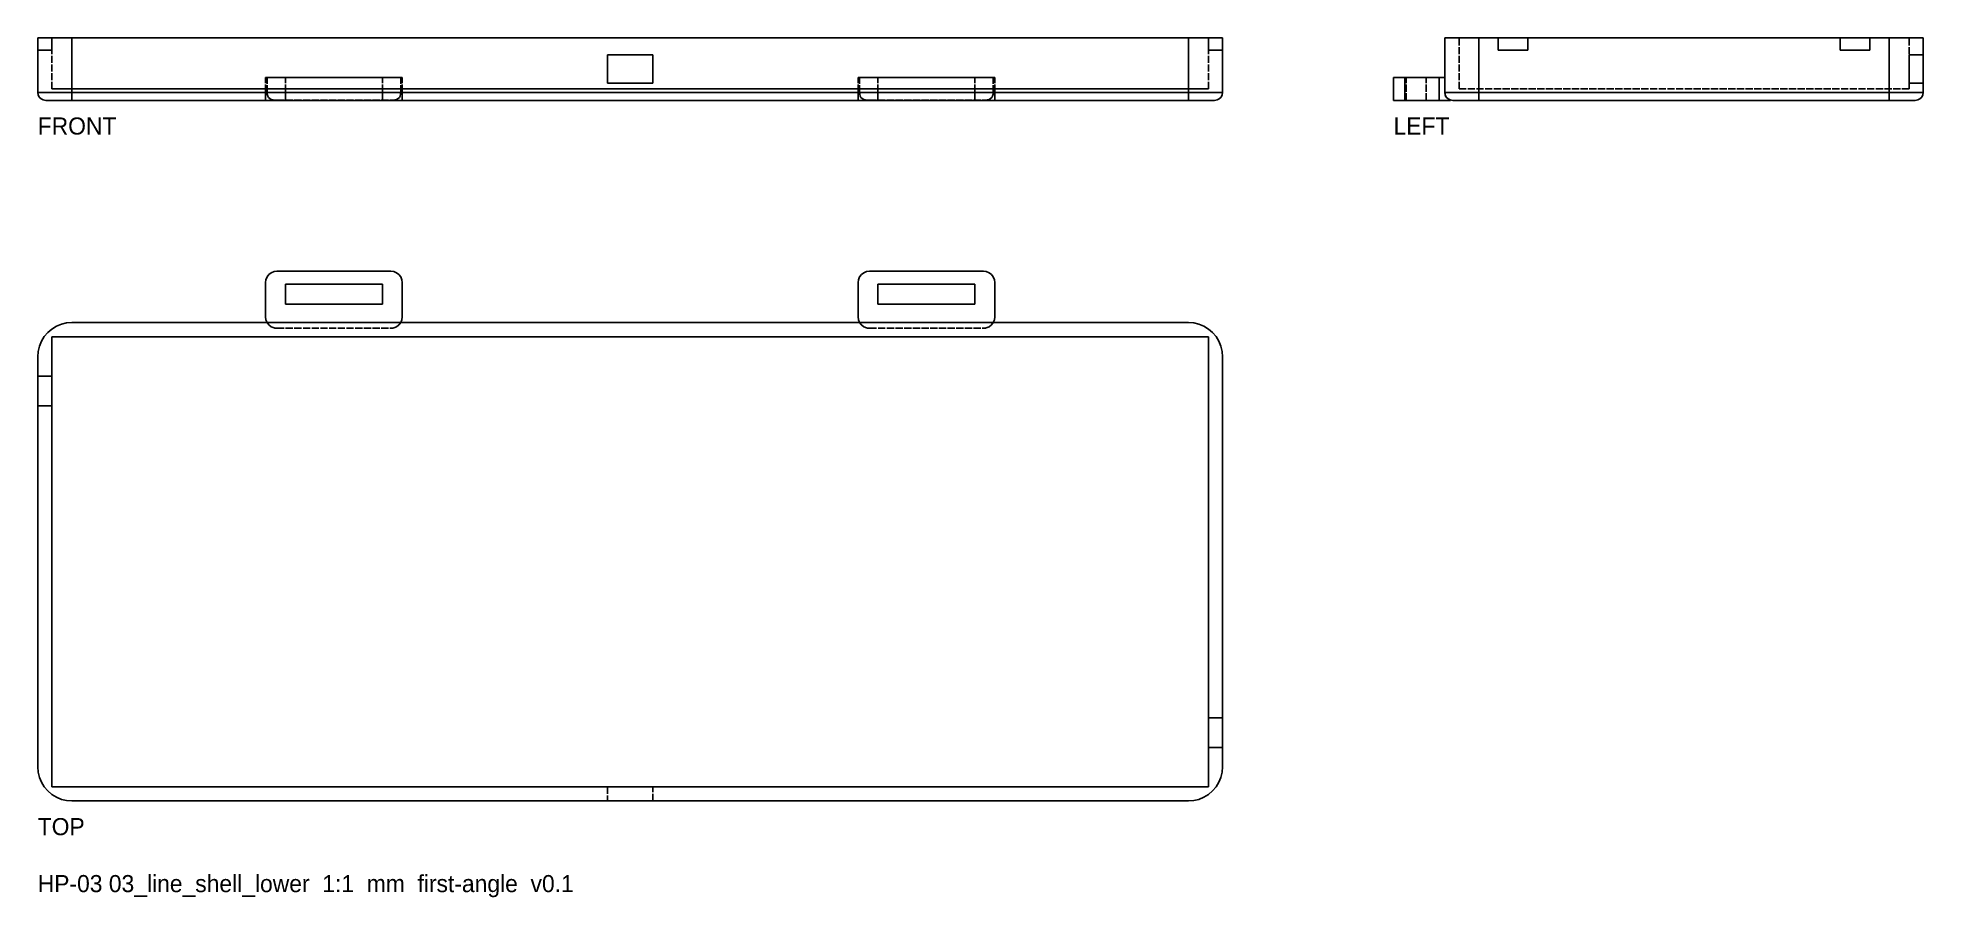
# Model space of a CAD drawing. Header units: millimetres. Extents: x 0 to 331, y -17 to 134.
import ezdxf

# ---------------------------------------------------------------- set-up
doc = ezdxf.new("R2010")
doc.units = ezdxf.units.MM
doc.linetypes.add('DASHED', pattern=[1.524, 1.27, -0.254])
for name, color, linetype in [('HIDDEN', 8, 'DASHED'), ('TEXT', 3, 'Continuous'), ('VISIBLE', 7, 'Continuous')]:
    doc.layers.add(name, color=color, linetype=linetype)

msp = doc.modelspace()

# ---------------------------------------------------------------- linework, layer by layer
at = {"layer": 'HIDDEN'}
for points in [[(0, 131.8), (0, 134)], [(0, 134), (0, 131.8)], [(0, 124.4), (0, 134)], [(2.5, 134), (0, 134)], [(0, 134), (2.5, 134)], [(0, 134), (0.04, 134), (0.15, 134), (0.34, 134), (0.59, 134), (0.92, 134), (1.31, 134), (1.76, 134), (2.26, 134), (2.81, 134), (3.4, 134), (4.02, 134), (4.66, 134), (5.33, 134), (6, 134)], [(2.5, 134), (205.5, 134)], [(2.5, 131.8), (2.5, 134)], [(2.5, 134), (2.5, 131.8)], [(205.5, 134), (2.5, 134)], [(2.5, 125), (2.5, 134)], [(2.5, 125), (2.5, 134)], [(6, 134), (202, 134)], [(208, 134), (207.96, 134), (207.85, 134), (207.66, 134), (207.41, 134), (207.08, 134), (206.69, 134), (206.24, 134), (205.74, 134), (205.19, 134), (204.6, 134), (203.98, 134), (203.34, 134), (202.67, 134), (202, 134)], [(208, 134), (205.5, 134)], [(205.5, 134), (208, 134)], [(205.5, 125), (205.5, 134)], [(205.5, 125), (205.5, 134)], [(205.5, 131.8), (205.5, 134)], [(205.5, 134), (205.5, 131.8)], [(208, 131.8), (208, 134)], [(208, 134), (208, 131.8)], [(208, 124.4), (208, 134)], [(253, 134), (252.33, 134), (251.66, 134), (251.02, 134), (250.4, 134), (249.81, 134), (249.26, 134), (248.76, 134), (248.31, 134), (247.92, 134), (247.59, 134), (247.34, 134), (247.15, 134), (247.04, 134), (247, 134)], [(247, 124.4), (247, 134)], [(256.4, 134), (249.5, 134)], [(249.5, 134), (256.4, 134)], [(249.5, 125), (249.5, 134)], [(249.5, 125), (249.5, 134)], [(316.4, 134), (253, 134)], [(256.4, 134), (256.4, 131.8)], [(261.6, 134), (328.5, 134)], [(261.6, 131.8), (261.6, 134)], [(316.4, 134), (261.6, 134)], [(316.4, 131.8), (316.4, 134)], [(316.4, 134), (316.4, 131.8)], [(328.5, 134), (321.6, 134)], [(325, 134), (321.6, 134)], [(321.6, 134), (321.6, 131.8)], [(321.6, 131.8), (321.6, 134)], [(325, 134), (325.67, 134), (326.34, 134), (326.98, 134), (327.6, 134), (328.19, 134), (328.74, 134), (329.24, 134), (329.69, 134), (330.08, 134), (330.41, 134), (330.66, 134), (330.85, 134), (330.96, 134), (331, 134)], [(328.5, 125), (328.5, 134)], [(328.5, 125), (328.5, 134)], [(331, 124.4), (331, 134)], [(0, 131.8), (2.5, 131.8)], [(2.5, 131.8), (0, 131.8)], [(100, 131), (100, 126)], [(100, 131), (108, 131)], [(108, 126), (108, 131)], [(205.5, 131.8), (208, 131.8)], [(208, 131.8), (205.5, 131.8)], [(256.4, 131.8), (261.6, 131.8)], [(321.6, 131.8), (316.4, 131.8)], [(316.4, 131.8), (321.6, 131.8)], [(328.5, 131), (328.5, 126)], [(328.5, 126), (328.5, 131)], [(328.5, 131), (331, 131)], [(331, 131), (328.5, 131)], [(331, 131), (331, 126)], [(331, 126), (331, 131)], [(40.27, 127), (40.23, 127), (40.2, 127), (40.17, 127), (40.14, 127), (40.11, 127), (40.09, 127), (40.07, 127), (40.05, 127), (40.03, 127), (40.02, 127), (40.01, 127), (40.01, 127), (40, 127), (40, 127)], [(40, 123), (40, 127)], [(42, 127), (41.78, 127), (41.55, 127), (41.34, 127), (41.13, 127), (40.94, 127), (40.75, 127), (40.59, 127), (40.44, 127), (40.31, 127), (40.2, 127), (40.11, 127), (40.05, 127), (40.01, 127), (40, 127)], [(40, 123), (40, 127)], [(40.27, 124.4), (40.27, 127)], [(40.27, 127), (63.73, 127)], [(62, 127), (42, 127)], [(43.5, 127), (60.5, 127)], [(60.5, 127), (43.5, 127)], [(43.5, 123), (43.5, 127)], [(43.5, 123), (43.5, 127)], [(60.5, 123), (60.5, 127)], [(60.5, 123), (60.5, 127)], [(64, 127), (63.99, 127), (63.95, 127), (63.89, 127), (63.8, 127), (63.69, 127), (63.56, 127), (63.41, 127), (63.25, 127), (63.06, 127), (62.87, 127), (62.66, 127), (62.45, 127), (62.22, 127), (62, 127)], [(63.73, 124.4), (63.73, 127)], [(63.73, 127), (63.77, 127), (63.8, 127), (63.83, 127), (63.86, 127), (63.89, 127), (63.91, 127), (63.93, 127), (63.95, 127), (63.97, 127), (63.98, 127), (63.99, 127), (63.99, 127), (64, 127), (64, 127)], [(64, 123), (64, 127)], [(64, 123), (64, 127)], [(100, 126), (108, 126)], [(144.27, 127), (144.23, 127), (144.2, 127), (144.17, 127), (144.14, 127), (144.11, 127), (144.09, 127), (144.07, 127), (144.05, 127), (144.03, 127), (144.02, 127), (144.01, 127), (144.01, 127), (144, 127), (144, 127)], [(144, 123), (144, 127)], [(146, 127), (145.78, 127), (145.55, 127), (145.34, 127), (145.13, 127), (144.94, 127), (144.75, 127), (144.59, 127), (144.44, 127), (144.31, 127), (144.2, 127), (144.11, 127), (144.05, 127), (144.01, 127), (144, 127)], [(144, 123), (144, 127)], [(144.27, 124.4), (144.27, 127)], [(144.27, 127), (167.73, 127)], [(166, 127), (146, 127)], [(147.5, 127), (164.5, 127)], [(164.5, 127), (147.5, 127)], [(147.5, 123), (147.5, 127)], [(147.5, 123), (147.5, 127)], [(164.5, 123), (164.5, 127)], [(164.5, 123), (164.5, 127)], [(168, 127), (167.99, 127), (167.95, 127), (167.89, 127), (167.8, 127), (167.69, 127), (167.56, 127), (167.41, 127), (167.25, 127), (167.06, 127), (166.87, 127), (166.66, 127), (166.45, 127), (166.22, 127), (166, 127)], [(167.73, 124.4), (167.73, 127)], [(167.73, 127), (167.77, 127), (167.8, 127), (167.83, 127), (167.86, 127), (167.89, 127), (167.91, 127), (167.93, 127), (167.95, 127), (167.97, 127), (167.98, 127), (167.99, 127), (167.99, 127), (168, 127), (168, 127)], [(168, 123), (168, 127)], [(168, 123), (168, 127)], [(240, 127), (239.78, 127), (239.55, 127), (239.34, 127), (239.13, 127), (238.94, 127), (238.75, 127), (238.59, 127), (238.44, 127), (238.31, 127), (238.2, 127), (238.11, 127), (238.05, 127), (238.01, 127), (238, 127)], [(238, 127), (238.01, 127), (238.05, 127), (238.11, 127), (238.2, 127), (238.31, 127), (238.44, 127), (238.59, 127), (238.75, 127), (238.94, 127), (239.13, 127), (239.34, 127), (239.55, 127), (239.78, 127), (240, 127)], [(240, 127), (239.78, 127), (239.55, 127), (239.34, 127), (239.13, 127), (238.94, 127), (238.75, 127), (238.59, 127), (238.44, 127), (238.31, 127), (238.2, 127), (238.11, 127), (238.05, 127), (238.01, 127), (238, 127)], [(238, 123), (238, 127)], [(238, 123), (238, 127)], [(238, 123), (238, 127)], [(246, 127), (240, 127)], [(240, 127), (246, 127)], [(246, 127), (240, 127)], [(243.75, 127), (240.25, 127)], [(240.25, 127), (243.75, 127)], [(243.75, 127), (240.25, 127)], [(240.25, 127), (243.75, 127)], [(240.25, 123), (240.25, 127)], [(240.25, 123), (240.25, 127)], [(240.25, 123), (240.25, 127)], [(240.25, 123), (240.25, 127)], [(243.75, 123), (243.75, 127)], [(243.75, 123), (243.75, 127)], [(243.75, 123), (243.75, 127)], [(243.75, 123), (243.75, 127)], [(247, 127), (246.93, 127), (246.87, 127), (246.8, 127), (246.73, 127), (246.66, 127), (246.59, 127), (246.52, 127), (246.45, 127), (246.37, 127), (246.3, 127), (246.22, 127), (246.15, 127), (246.07, 127), (246, 127)], [(247, 127), (246.93, 127), (246.87, 127), (246.8, 127), (246.73, 127), (246.66, 127), (246.59, 127), (246.52, 127), (246.45, 127), (246.37, 127), (246.3, 127), (246.22, 127), (246.15, 127), (246.07, 127), (246, 127)], [(247, 127), (246.93, 127), (246.87, 127), (246.8, 127), (246.73, 127), (246.66, 127), (246.59, 127), (246.52, 127), (246.45, 127), (246.37, 127), (246.3, 127), (246.22, 127), (246.15, 127), (246.07, 127), (246, 127)], [(247, 124.4), (247, 127)], [(247, 124.4), (247, 127)], [(247, 124.4), (247, 127)], [(247, 124.4), (247, 127)], [(328.5, 126), (331, 126)], [(331, 126), (328.5, 126)], [(0, 124.4), (0.07, 123.97), (0.27, 123.58), (0.58, 123.27), (0.97, 123.07), (1.4, 123)], [(1.4, 123), (1.43, 123), (1.52, 123), (1.66, 123), (1.86, 123), (2.11, 123), (2.4, 123), (2.75, 123), (3.13, 123), (3.55, 123), (4, 123), (4.48, 123), (4.98, 123), (5.48, 123), (6, 123)], [(2.5, 125), (205.5, 125)], [(205.5, 125), (2.5, 125)], [(6, 123), (202, 123)], [(42, 123), (41.78, 123), (41.55, 123), (41.34, 123), (41.13, 123), (40.94, 123), (40.75, 123), (40.59, 123), (40.44, 123), (40.31, 123), (40.2, 123), (40.11, 123), (40.05, 123), (40.01, 123), (40, 123)], [(42, 123), (41.78, 123), (41.55, 123), (41.34, 123), (41.13, 123), (40.94, 123), (40.75, 123), (40.59, 123), (40.44, 123), (40.31, 123), (40.2, 123), (40.11, 123), (40.05, 123), (40.01, 123), (40, 123)], [(40.27, 124.4), (40.29, 124.07), (40.37, 123.76), (40.51, 123.5), (40.72, 123.3), (41, 123.17), (41.31, 123.1), (42, 123.06)], [(42, 123.06), (62, 123.06)], [(42, 123), (62, 123)], [(62, 123), (42, 123)], [(43.5, 123), (60.5, 123)], [(60.5, 123), (43.5, 123)], [(63.73, 124.4), (63.71, 124.07), (63.63, 123.76), (63.49, 123.5), (63.28, 123.3), (63, 123.17), (62.69, 123.1), (62, 123.06)], [(62, 123), (62.22, 123), (62.45, 123), (62.66, 123), (62.87, 123), (63.06, 123), (63.25, 123), (63.41, 123), (63.56, 123), (63.69, 123), (63.8, 123), (63.89, 123), (63.95, 123), (63.99, 123), (64, 123)], [(64, 123), (63.99, 123), (63.95, 123), (63.89, 123), (63.8, 123), (63.69, 123), (63.56, 123), (63.41, 123), (63.25, 123), (63.06, 123), (62.87, 123), (62.66, 123), (62.45, 123), (62.22, 123), (62, 123)], [(146, 123), (145.78, 123), (145.55, 123), (145.34, 123), (145.13, 123), (144.94, 123), (144.75, 123), (144.59, 123), (144.44, 123), (144.31, 123), (144.2, 123), (144.11, 123), (144.05, 123), (144.01, 123), (144, 123)], [(146, 123), (145.78, 123), (145.55, 123), (145.34, 123), (145.13, 123), (144.94, 123), (144.75, 123), (144.59, 123), (144.44, 123), (144.31, 123), (144.2, 123), (144.11, 123), (144.05, 123), (144.01, 123), (144, 123)], [(144.27, 124.4), (144.29, 124.07), (144.37, 123.76), (144.51, 123.5), (144.72, 123.3), (145, 123.17), (145.31, 123.1), (146, 123.06)], [(146, 123.06), (166, 123.06)], [(146, 123), (166, 123)], [(166, 123), (146, 123)], [(147.5, 123), (164.5, 123)], [(164.5, 123), (147.5, 123)], [(167.73, 124.4), (167.71, 124.07), (167.63, 123.76), (167.49, 123.5), (167.28, 123.3), (167, 123.17), (166.69, 123.1), (166, 123.06)], [(166, 123), (166.22, 123), (166.45, 123), (166.66, 123), (166.87, 123), (167.06, 123), (167.25, 123), (167.41, 123), (167.56, 123), (167.69, 123), (167.8, 123), (167.89, 123), (167.95, 123), (167.99, 123), (168, 123)], [(168, 123), (167.99, 123), (167.95, 123), (167.89, 123), (167.8, 123), (167.69, 123), (167.56, 123), (167.41, 123), (167.25, 123), (167.06, 123), (166.87, 123), (166.66, 123), (166.45, 123), (166.22, 123), (166, 123)], [(202, 123), (202.52, 123), (203.02, 123), (203.52, 123), (204, 123), (204.45, 123), (204.87, 123), (205.25, 123), (205.6, 123), (205.89, 123), (206.14, 123), (206.34, 123), (206.48, 123), (206.57, 123), (206.6, 123)], [(208, 124.4), (207.93, 123.97), (207.73, 123.58), (207.42, 123.27), (207.03, 123.07), (206.6, 123)], [(240, 123), (239.78, 123), (239.55, 123), (239.34, 123), (239.13, 123), (238.94, 123), (238.75, 123), (238.59, 123), (238.44, 123), (238.31, 123), (238.2, 123), (238.11, 123), (238.05, 123), (238.01, 123), (238, 123)], [(238, 123), (238.01, 123), (238.05, 123), (238.11, 123), (238.2, 123), (238.31, 123), (238.44, 123), (238.59, 123), (238.75, 123), (238.94, 123), (239.13, 123), (239.34, 123), (239.55, 123), (239.78, 123), (240, 123)], [(240, 123), (239.78, 123), (239.55, 123), (239.34, 123), (239.13, 123), (238.94, 123), (238.75, 123), (238.59, 123), (238.44, 123), (238.31, 123), (238.2, 123), (238.11, 123), (238.05, 123), (238.01, 123), (238, 123)], [(246, 123), (240, 123)], [(240, 123), (246, 123)], [(246, 123), (240, 123)], [(243.75, 123), (240.25, 123)], [(240.25, 123), (243.75, 123)], [(243.75, 123), (240.25, 123)], [(240.25, 123), (243.75, 123)], [(248, 123), (247.99, 123), (247.95, 123), (247.89, 123), (247.8, 123), (247.69, 123), (247.56, 123), (247.41, 123), (247.25, 123), (247.06, 123), (246.87, 123), (246.66, 123), (246.45, 123), (246.22, 123), (246, 123)], [(248, 123), (247.99, 123), (247.95, 123), (247.89, 123), (247.8, 123), (247.69, 123), (247.56, 123), (247.41, 123), (247.25, 123), (247.06, 123), (246.87, 123), (246.66, 123), (246.45, 123), (246.22, 123), (246, 123)], [(248, 123), (247.99, 123), (247.95, 123), (247.89, 123), (247.8, 123), (247.69, 123), (247.56, 123), (247.41, 123), (247.25, 123), (247.06, 123), (246.87, 123), (246.66, 123), (246.45, 123), (246.22, 123), (246, 123)], [(247, 124.4), (247.04, 124.07), (247.15, 123.76), (247.33, 123.5), (247.54, 123.3), (247.88, 123.1), (247.97, 123.07), (248, 123.06)], [(247, 124.4), (247.04, 124.07), (247.15, 123.76), (247.33, 123.5), (247.54, 123.3), (247.88, 123.1), (247.97, 123.07), (248, 123.06)], [(247, 124.4), (247.04, 124.07), (247.15, 123.76), (247.33, 123.5), (247.54, 123.3), (247.88, 123.1), (247.97, 123.07), (248, 123.06)], [(247, 124.4), (247.07, 123.97), (247.27, 123.58), (247.58, 123.27), (247.97, 123.07), (248.4, 123)], [(248, 123), (248, 123.06)], [(248, 123), (248, 123.06)], [(248, 123), (248, 123.06)], [(248.4, 123), (248.43, 123), (248.52, 123), (248.66, 123), (248.86, 123), (249.11, 123), (249.4, 123), (249.75, 123), (250.13, 123), (250.55, 123), (251, 123), (251.48, 123), (251.98, 123), (252.48, 123), (253, 123)], [(249.5, 125), (328.5, 125)], [(328.5, 125), (249.5, 125)], [(253, 123), (325, 123)], [(325, 123), (325.52, 123), (326.02, 123), (326.52, 123), (327, 123), (327.45, 123), (327.87, 123), (328.25, 123), (328.6, 123), (328.89, 123), (329.14, 123), (329.34, 123), (329.48, 123), (329.57, 123), (329.6, 123)], [(331, 124.4), (330.93, 123.97), (330.73, 123.58), (330.42, 123.27), (330.03, 123.07), (329.6, 123)], [(42, 93), (41.48, 92.93), (41, 92.73), (40.59, 92.41), (40.27, 92), (40.07, 91.52), (40, 91)], [(62, 93), (42, 93)], [(64, 91), (63.93, 91.52), (63.73, 92), (63.41, 92.41), (63, 92.73), (62.52, 92.93), (62, 93)], [(146, 93), (145.48, 92.93), (145, 92.73), (144.59, 92.41), (144.27, 92), (144.07, 91.52), (144, 91)], [(166, 93), (146, 93)], [(168, 91), (167.93, 91.52), (167.73, 92), (167.41, 92.41), (167, 92.73), (166.52, 92.93), (166, 93)], [(40, 91), (40, 85)], [(60.5, 90.75), (43.5, 90.75)], [(43.5, 90.75), (43.5, 87.25)], [(60.5, 87.25), (60.5, 90.75)], [(64, 85), (64, 91)], [(144, 91), (144, 85)], [(164.5, 90.75), (147.5, 90.75)], [(147.5, 90.75), (147.5, 87.25)], [(164.5, 87.25), (164.5, 90.75)], [(168, 85), (168, 91)], [(43.5, 87.25), (60.5, 87.25)], [(147.5, 87.25), (164.5, 87.25)], [(0, 78), (0.07, 78.94), (0.29, 79.85), (0.65, 80.72), (1.15, 81.53), (1.76, 82.24), (2.47, 82.85), (3.28, 83.35), (4.15, 83.71), (5.06, 83.93), (6, 84)], [(6, 84), (40.27, 84)], [(42, 83), (41.48, 83.07), (41, 83.27), (40.59, 83.59), (40.27, 84), (40.07, 84.48), (40, 85)], [(40.27, 84), (63.73, 84)], [(40.27, 84), (40.29, 83.96), (40.37, 83.85), (40.72, 83.46), (41, 83.27), (41.31, 83.12), (41.65, 83.03), (42, 83)], [(42, 83), (62, 83)], [(42, 83), (62, 83)], [(62, 83), (62.52, 83.07), (63, 83.27), (63.41, 83.59), (63.73, 84), (63.93, 84.48), (64, 85)], [(63.73, 84), (63.71, 83.96), (63.63, 83.85), (63.28, 83.46), (63, 83.27), (62.69, 83.12), (62.35, 83.03), (62, 83)], [(63.73, 84), (144.27, 84)], [(146, 83), (145.48, 83.07), (145, 83.27), (144.59, 83.59), (144.27, 84), (144.07, 84.48), (144, 85)], [(144.27, 84), (167.73, 84)], [(144.27, 84), (144.29, 83.96), (144.37, 83.85), (144.72, 83.46), (145, 83.27), (145.31, 83.12), (145.65, 83.03), (146, 83)], [(146, 83), (166, 83)], [(146, 83), (166, 83)], [(166, 83), (166.52, 83.07), (167, 83.27), (167.41, 83.59), (167.73, 84), (167.93, 84.48), (168, 85)], [(167.73, 84), (167.71, 83.96), (167.63, 83.85), (167.28, 83.46), (167, 83.27), (166.69, 83.12), (166.35, 83.03), (166, 83)], [(167.73, 84), (202, 84)], [(202, 84), (202.94, 83.93), (203.85, 83.71), (204.72, 83.35), (205.53, 82.85), (206.24, 82.24), (206.85, 81.53), (207.35, 80.72), (207.71, 79.85), (207.93, 78.94), (208, 78)], [(2.5, 81.5), (2.5, 2.5)], [(205.5, 81.5), (2.5, 81.5)], [(205.5, 2.5), (205.5, 81.5)], [(0, 6), (0, 78)], [(208, 78), (208, 6)], [(2.5, 74.6), (0, 74.6)], [(0, 69.4), (2.5, 69.4)], [(208, 14.6), (205.5, 14.6)], [(205.5, 9.4), (208, 9.4)], [(6, 0), (5.06, 0.07), (4.15, 0.29), (3.28, 0.65), (2.47, 1.15), (1.76, 1.76), (1.15, 2.47), (0.65, 3.28), (0.29, 4.15), (0.07, 5.06), (0, 6)], [(208, 6), (207.93, 5.06), (207.71, 4.15), (207.35, 3.28), (206.85, 2.47), (206.24, 1.76), (205.53, 1.15), (204.72, 0.65), (203.85, 0.29), (202.94, 0.07), (202, 0)], [(2.5, 2.5), (205.5, 2.5)], [(202, 0), (6, 0)], [(100, 2.5), (108, 2.5)], [(100, 2.5), (108, 2.5)], [(100, 2.5), (100, 0)], [(100, 2.5), (100, 0)], [(100, 0), (108, 0)], [(100, 0), (108, 0)], [(108, 0), (108, 2.5)], [(108, 0), (108, 2.5)]]:
    msp.add_lwpolyline(points, dxfattribs=at)
at = {"layer": 'VISIBLE'}
for points in [[(0, 124.4), (0, 134)], [(0, 134), (0.04, 134), (0.15, 134), (0.34, 134), (0.59, 134), (0.92, 134), (1.31, 134), (1.76, 134), (2.26, 134), (2.81, 134), (3.4, 134), (4.02, 134), (4.66, 134), (5.33, 134), (6, 134)], [(6, 134), (202, 134)], [(6, 124.4), (6, 134)], [(208, 134), (207.96, 134), (207.85, 134), (207.66, 134), (207.41, 134), (207.08, 134), (206.69, 134), (206.24, 134), (205.74, 134), (205.19, 134), (204.6, 134), (203.98, 134), (203.34, 134), (202.67, 134), (202, 134)], [(202, 124.4), (202, 134)], [(208, 124.4), (208, 134)], [(253, 134), (252.33, 134), (251.66, 134), (251.02, 134), (250.4, 134), (249.81, 134), (249.26, 134), (248.76, 134), (248.31, 134), (247.92, 134), (247.59, 134), (247.34, 134), (247.15, 134), (247.04, 134), (247, 134)], [(247, 124.4), (247, 134)], [(256.4, 134), (253, 134)], [(253, 124.4), (253, 134)], [(256.4, 134), (256.4, 131.8)], [(261.6, 134), (256.4, 134)], [(325, 134), (261.6, 134)], [(261.6, 131.8), (261.6, 134)], [(325, 134), (325.67, 134), (326.34, 134), (326.98, 134), (327.6, 134), (328.19, 134), (328.74, 134), (329.24, 134), (329.69, 134), (330.08, 134), (330.41, 134), (330.66, 134), (330.85, 134), (330.96, 134), (331, 134)], [(325, 124.4), (325, 134)], [(331, 124.4), (331, 134)], [(100, 131), (100, 126)], [(100, 131), (108, 131)], [(108, 126), (108, 131)], [(256.4, 131.8), (261.6, 131.8)], [(100, 126), (108, 126)], [(238, 127), (238.01, 127), (238.05, 127), (238.11, 127), (238.2, 127), (238.31, 127), (238.44, 127), (238.59, 127), (238.75, 127), (238.94, 127), (239.13, 127), (239.34, 127), (239.55, 127), (239.78, 127), (240, 127)], [(238, 123), (238, 127)], [(240, 127), (246, 127)], [(240, 123), (240, 127)], [(247, 127), (246.93, 127), (246.87, 127), (246.8, 127), (246.73, 127), (246.66, 127), (246.59, 127), (246.52, 127), (246.45, 127), (246.37, 127), (246.3, 127), (246.22, 127), (246.15, 127), (246.07, 127), (246, 127)], [(246, 123), (246, 127)], [(0, 124.4), (0.07, 123.97), (0.27, 123.58), (0.58, 123.27), (0.97, 123.07), (1.4, 123)], [(6, 124.4), (5.33, 124.4), (4.66, 124.4), (4.02, 124.4), (3.4, 124.4), (2.81, 124.4), (2.26, 124.4), (1.76, 124.4), (1.31, 124.4), (0.92, 124.4), (0.59, 124.4), (0.34, 124.4), (0.15, 124.4), (0.04, 124.4), (0, 124.4)], [(0, 124.4), (0.07, 123.97), (0.27, 123.58), (0.58, 123.27), (0.97, 123.07), (1.4, 123)], [(6, 123), (5.48, 123), (4.98, 123), (4.48, 123), (4, 123), (3.55, 123), (3.13, 123), (2.75, 123), (2.4, 123), (2.11, 123), (1.86, 123), (1.66, 123), (1.52, 123), (1.43, 123), (1.4, 123)], [(6, 124.4), (6, 124.24), (6, 124.09), (6, 123.94), (6, 123.79), (6, 123.66), (6, 123.53), (6, 123.41), (6, 123.31), (6, 123.21), (6, 123.14), (6, 123.08), (6, 123.04), (6, 123.01), (6, 123)], [(202, 124.4), (6, 124.4)], [(202, 123), (6, 123)], [(208, 124.4), (207.96, 124.4), (207.85, 124.4), (207.66, 124.4), (207.41, 124.4), (207.08, 124.4), (206.69, 124.4), (206.24, 124.4), (205.74, 124.4), (205.19, 124.4), (204.6, 124.4), (203.98, 124.4), (203.34, 124.4), (202.67, 124.4), (202, 124.4)], [(202, 124.4), (202, 124.24), (202, 124.09), (202, 123.94), (202, 123.79), (202, 123.66), (202, 123.53), (202, 123.41), (202, 123.31), (202, 123.21), (202, 123.14), (202, 123.08), (202, 123.04), (202, 123.01), (202, 123)], [(206.6, 123), (206.57, 123), (206.48, 123), (206.34, 123), (206.14, 123), (205.89, 123), (205.6, 123), (205.25, 123), (204.87, 123), (204.45, 123), (204, 123), (203.52, 123), (203.02, 123), (202.52, 123), (202, 123)], [(208, 124.4), (207.93, 123.97), (207.73, 123.58), (207.42, 123.27), (207.03, 123.07), (206.6, 123)], [(208, 124.4), (207.93, 123.97), (207.73, 123.58), (207.42, 123.27), (207.03, 123.07), (206.6, 123)], [(238, 123), (238.01, 123), (238.05, 123), (238.11, 123), (238.2, 123), (238.31, 123), (238.44, 123), (238.59, 123), (238.75, 123), (238.94, 123), (239.13, 123), (239.34, 123), (239.55, 123), (239.78, 123), (240, 123)], [(240, 123), (246, 123)], [(248, 123), (247.99, 123), (247.95, 123), (247.89, 123), (247.8, 123), (247.69, 123), (247.56, 123), (247.41, 123), (247.25, 123), (247.06, 123), (246.87, 123), (246.66, 123), (246.45, 123), (246.22, 123), (246, 123)], [(247, 124.4), (247.07, 123.97), (247.27, 123.58), (247.58, 123.27), (247.97, 123.07), (248.4, 123)], [(247, 124.4), (247.04, 124.07), (247.15, 123.76), (247.33, 123.5), (247.54, 123.3), (247.88, 123.1), (247.97, 123.07), (248, 123.06)], [(253, 124.4), (252.33, 124.4), (251.66, 124.4), (251.02, 124.4), (250.4, 124.4), (249.81, 124.4), (249.26, 124.4), (248.76, 124.4), (248.31, 124.4), (247.92, 124.4), (247.59, 124.4), (247.34, 124.4), (247.15, 124.4), (247.04, 124.4), (247, 124.4)], [(248, 123), (248, 123.06)], [(253, 123), (252.48, 123), (251.98, 123), (251.48, 123), (251, 123), (250.55, 123), (250.13, 123), (249.75, 123), (249.4, 123), (249.11, 123), (248.86, 123), (248.66, 123), (248.52, 123), (248.43, 123), (248.4, 123)], [(325, 124.4), (253, 124.4)], [(253, 124.4), (253, 124.24), (253, 124.09), (253, 123.94), (253, 123.79), (253, 123.66), (253, 123.53), (253, 123.41), (253, 123.31), (253, 123.21), (253, 123.14), (253, 123.08), (253, 123.04), (253, 123.01), (253, 123)], [(325, 123), (253, 123)], [(331, 124.4), (330.96, 124.4), (330.85, 124.4), (330.66, 124.4), (330.41, 124.4), (330.08, 124.4), (329.69, 124.4), (329.24, 124.4), (328.74, 124.4), (328.19, 124.4), (327.6, 124.4), (326.98, 124.4), (326.34, 124.4), (325.67, 124.4), (325, 124.4)], [(325, 124.4), (325, 124.24), (325, 124.09), (325, 123.94), (325, 123.79), (325, 123.66), (325, 123.53), (325, 123.41), (325, 123.31), (325, 123.21), (325, 123.14), (325, 123.08), (325, 123.04), (325, 123.01), (325, 123)], [(329.6, 123), (329.57, 123), (329.48, 123), (329.34, 123), (329.14, 123), (328.89, 123), (328.6, 123), (328.25, 123), (327.87, 123), (327.45, 123), (327, 123), (326.52, 123), (326.02, 123), (325.52, 123), (325, 123)], [(331, 124.4), (330.93, 123.97), (330.73, 123.58), (330.42, 123.27), (330.03, 123.07), (329.6, 123)], [(42, 93), (41.48, 92.93), (41, 92.73), (40.59, 92.41), (40.27, 92), (40.07, 91.52), (40, 91)], [(62, 93), (42, 93)], [(64, 91), (63.93, 91.52), (63.73, 92), (63.41, 92.41), (63, 92.73), (62.52, 92.93), (62, 93)], [(146, 93), (145.48, 92.93), (145, 92.73), (144.59, 92.41), (144.27, 92), (144.07, 91.52), (144, 91)], [(166, 93), (146, 93)], [(168, 91), (167.93, 91.52), (167.73, 92), (167.41, 92.41), (167, 92.73), (166.52, 92.93), (166, 93)], [(40, 91), (40, 85)], [(60.5, 90.75), (43.5, 90.75)], [(43.5, 90.75), (43.5, 87.25)], [(60.5, 87.25), (60.5, 90.75)], [(64, 85), (64, 91)], [(144, 91), (144, 85)], [(164.5, 90.75), (147.5, 90.75)], [(147.5, 90.75), (147.5, 87.25)], [(164.5, 87.25), (164.5, 90.75)], [(168, 85), (168, 91)], [(43.5, 87.25), (60.5, 87.25)], [(147.5, 87.25), (164.5, 87.25)], [(0, 78), (0.07, 78.94), (0.29, 79.85), (0.65, 80.72), (1.15, 81.53), (1.76, 82.24), (2.47, 82.85), (3.28, 83.35), (4.15, 83.71), (5.06, 83.93), (6, 84)], [(6, 84), (202, 84)], [(40.27, 84), (40.07, 84.48), (40, 85)], [(63.73, 84), (63.93, 84.48), (64, 85)], [(144.27, 84), (144.07, 84.48), (144, 85)], [(167.73, 84), (167.93, 84.48), (168, 85)], [(208, 78), (207.93, 78.94), (207.71, 79.85), (207.35, 80.72), (206.85, 81.53), (206.24, 82.24), (205.53, 82.85), (204.72, 83.35), (203.85, 83.71), (202.94, 83.93), (202, 84)], [(205.5, 81.5), (2.5, 81.5)], [(2.5, 81.5), (2.5, 74.6)], [(205.5, 14.6), (205.5, 81.5)], [(0, 74.6), (0, 78)], [(208, 14.6), (208, 78)], [(0, 74.6), (0, 69.4)], [(0, 74.6), (2.5, 74.6)], [(2.5, 74.6), (2.5, 69.4)], [(0, 6), (0, 69.4)], [(2.5, 69.4), (0, 69.4)], [(2.5, 69.4), (2.5, 2.5)], [(205.5, 14.6), (208, 14.6)], [(205.5, 9.4), (205.5, 14.6)], [(208, 14.6), (208, 9.4)], [(205.5, 2.5), (205.5, 9.4)], [(208, 9.4), (205.5, 9.4)], [(208, 6), (208, 9.4)], [(0, 6), (0.07, 5.06), (0.29, 4.15), (0.65, 3.28), (1.15, 2.47), (1.76, 1.76), (2.47, 1.15), (3.28, 0.65), (4.15, 0.29), (5.06, 0.07), (6, 0)], [(208, 6), (207.93, 5.06), (207.71, 4.15), (207.35, 3.28), (206.85, 2.47), (206.24, 1.76), (205.53, 1.15), (204.72, 0.65), (203.85, 0.29), (202.94, 0.07), (202, 0)], [(2.5, 2.5), (205.5, 2.5)], [(6, 0), (202, 0)]]:
    msp.add_lwpolyline(points, dxfattribs=at)

# ---------------------------------------------------------------- texts
at = {"layer": 'TEXT'}
for s, p in [('FRONT', (0, 117)), ('LEFT', (238, 117)), ('TOP', (0, -6)), ('HP-03 03_line_shell_lower  1:1  mm  first-angle  v0.1', (0, -16))]:
    msp.add_text(s, height=3, dxfattribs=at).set_placement(p)

doc.saveas('drawing.dxf')
